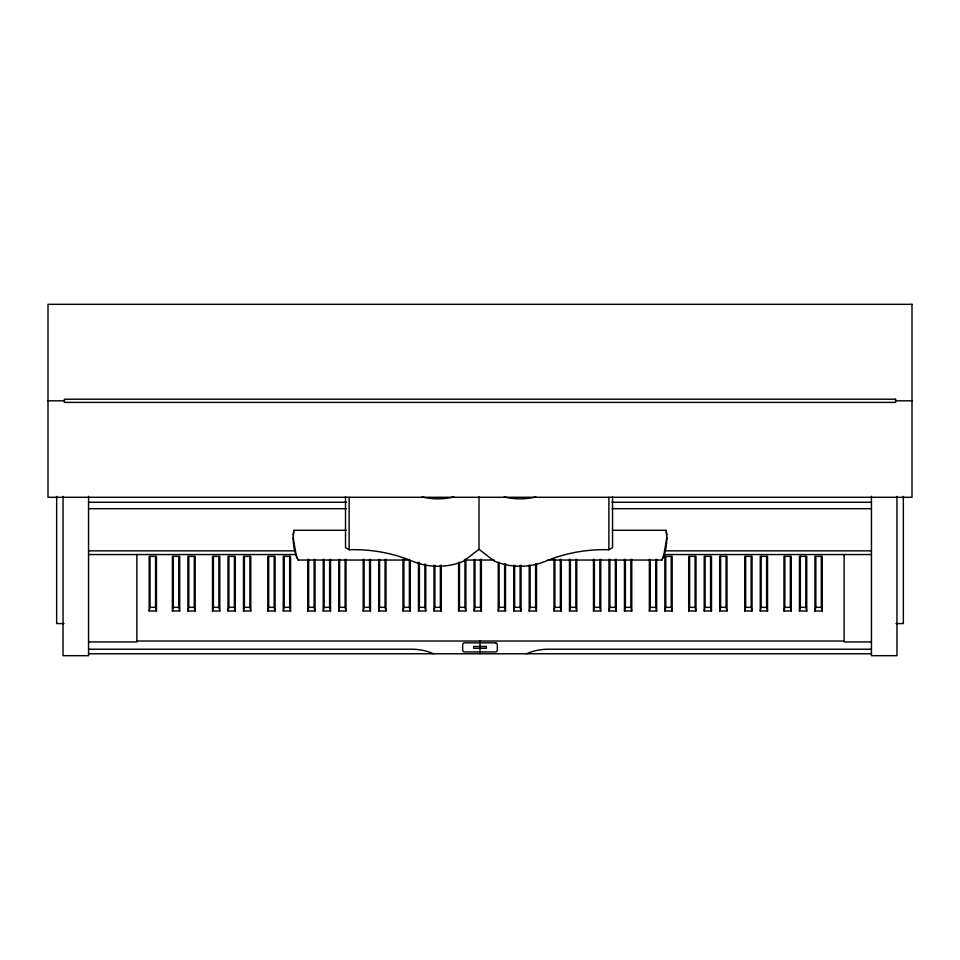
<?xml version="1.0" encoding="UTF-8"?>
<svg xmlns="http://www.w3.org/2000/svg" width="960" height="960" viewBox="0 0 960 960"><rect width="100%" height="100%" fill="white"/><g stroke="black" fill="none" stroke-linecap="round" stroke-linejoin="round"><path stroke-width="1.44" d="M666.84 537.456L663.888 555.108L661.848 560.04L548.1 560.04M346.14 530.28L293.94 530.28L293.16 534.84M293.94 530.28C292.248 539.964 293.568 551.544 298.152 560.04L408.9 560.04M149.16 610.98L149.16 556.368L156.456 556.368L156.456 610.98L149.16 610.98L150.072 607.344L150.072 556.368M172.404 610.98L172.404 556.368L179.7 556.368L179.7 610.98L172.404 610.98L173.316 607.344L173.316 556.368M187.896 610.98L187.896 556.368L195.192 556.368L195.192 610.98L187.896 610.98L188.808 607.344L188.808 556.368M212.508 610.98L212.508 556.368L219.792 556.368L219.792 610.98L212.508 610.98L213.42 607.344L213.42 556.368M228 610.98L228 556.368L235.296 556.368L235.296 610.98L228 610.98L228.912 607.344L228.912 556.368M243.492 610.98L243.492 556.368L250.788 556.368L250.788 610.98L243.492 610.98L244.404 607.344L244.404 556.368M267.792 610.98L267.792 556.368L275.088 556.368L275.088 610.98L267.792 610.98L268.704 607.344L268.704 556.368M283.296 610.98L283.296 556.368L290.58 556.368L290.58 610.98L283.296 610.98L284.208 607.344L284.208 556.368M315.036 559.32L315.036 610.98L307.752 610.98L308.664 607.344L308.664 559.368M330.528 559.32L330.528 610.98L323.244 610.98L324.156 607.344L324.156 559.368M346.02 559.32L346.02 610.98L338.736 610.98L339.648 607.344L339.648 559.368M370.476 559.32L370.476 610.98L363.192 610.98L364.104 607.344L364.104 559.368M385.98 559.32L385.98 610.98L378.684 610.98L379.596 607.344L379.596 559.368M410.28 560.796L410.28 610.98L402.984 610.98L403.896 607.344L403.896 559.368M425.772 565.224L425.772 610.98L418.476 610.98L419.388 607.344L419.388 562.368M441.264 565.224L441.264 610.98L433.98 610.98L434.892 607.344L434.892 565.368M465.876 559.32L465.876 610.98L458.58 610.98L459.492 607.344L459.492 562.368M481.368 559.32L481.368 610.98L474.072 610.98L474.984 607.344L474.984 559.368M505.524 563.748L505.524 610.98L498.228 610.98L499.14 607.344L499.14 562.368M521.016 565.224L521.016 610.98L513.72 610.98L514.632 607.344L514.632 565.368M536.508 563.748L536.508 610.98L529.212 610.98L530.124 607.344L530.124 565.368M561.264 559.32L561.264 610.98L553.98 610.98L554.892 607.344L554.892 559.368M576.756 559.32L576.756 610.98L569.472 610.98L570.384 607.344L570.384 559.368M600.756 559.32L600.756 610.98L593.472 610.98L594.384 607.344L594.384 559.368M616.248 559.32L616.248 610.98L608.964 610.98L609.876 607.344L609.876 559.368M631.752 559.32L631.752 610.98L624.456 610.98L625.368 607.344L625.368 559.368M656.664 559.32L656.664 610.98L649.368 610.98L650.28 607.344L650.28 559.368M664.86 610.98L664.86 556.368L672.156 556.368L672.156 610.98L664.86 610.98L665.772 607.344L665.772 556.368M688.704 610.98L688.704 556.368L696 556.368L696 610.98L688.704 610.98L689.616 607.344L689.616 556.368M704.208 610.98L704.208 556.368L711.492 556.368L711.492 610.98L704.208 610.98L705.108 607.344L705.108 556.368M719.7 610.98L719.7 556.368L726.984 556.368L726.984 610.98L719.7 610.98L720.612 607.344L720.612 556.368M744.756 610.98L744.756 556.368L752.052 556.368L752.052 610.98L744.756 610.98L745.668 607.344L745.668 556.368M760.248 610.98L760.248 556.368L767.544 556.368L767.544 610.98L760.248 610.98L761.16 607.344L761.16 556.368M783.948 610.98L783.948 556.368L791.244 556.368L791.244 610.98L783.948 610.98L784.86 607.344L784.86 556.368M799.44 610.98L799.44 556.368L806.736 556.368L806.736 610.98L799.44 610.98L800.352 607.344L800.352 556.368M814.932 610.98L814.932 556.368L822.228 556.368L822.228 610.98L814.932 610.98L815.844 607.344L815.844 556.368M661.848 560.04C666.432 551.544 667.752 539.964 666.06 530.28L612.372 530.28M479.016 496.86L479.016 549.324L463.488 561.228A62.316 57.516 0 0 1 412.476 561.228A143.028 132.012 0 0 0 349.14 549.744L345.504 547.644L345.504 496.68M479.016 549.324L494.544 561.228A62.316 57.516 0 0 0 545.568 561.228A143.028 132.012 0 0 1 608.892 549.744L612.54 547.644L612.54 496.68M48 400.812L64.404 400.812M895.596 400.812L912 400.812M88.56 502.248L346.524 502.248M611.976 502.248L871.44 502.248M88.56 508.68L346.428 508.68M612.072 508.68L871.44 508.68M88.56 550.848L295.524 550.848M664.476 550.848L871.44 550.848M88.56 554.544L295.692 554.544M664.296 554.544L871.44 554.544M464.28 560.04L494.22 560.04M150.072 607.344L155.544 607.344L156.456 610.98M173.316 607.344L178.788 607.344L179.7 610.98M188.808 607.344L194.28 607.344L195.192 610.98M213.42 607.344L218.892 607.344L219.792 610.98M228.912 607.344L234.384 607.344L235.296 610.98M244.404 607.344L249.876 607.344L250.788 610.98M268.704 607.344L274.176 607.344L275.088 610.98M284.208 607.344L289.668 607.344L290.58 610.98M308.664 607.344L314.124 607.344L315.036 610.98M324.156 607.344L329.616 607.344L330.528 610.98M339.648 607.344L345.108 607.344L346.02 610.98M364.104 607.344L369.564 607.344L370.476 610.98M379.596 607.344L385.068 607.344L385.98 610.98M403.896 607.344L409.368 607.344L410.28 610.98M419.388 607.344L424.86 607.344L425.772 610.98M434.892 607.344L440.352 607.344L441.264 610.98M459.492 607.344L464.964 607.344L465.876 610.98M474.984 607.344L480.456 607.344L481.368 610.98M499.14 607.344L504.612 607.344L505.524 610.98M514.632 607.344L520.104 607.344L521.016 610.98M530.124 607.344L535.596 607.344L536.508 610.98M554.892 607.344L560.352 607.344L561.264 610.98M570.384 607.344L575.844 607.344L576.756 610.98M594.384 607.344L599.844 607.344L600.756 610.98M609.876 607.344L615.336 607.344L616.248 610.98M625.368 607.344L630.84 607.344L631.752 610.98M650.28 607.344L655.752 607.344L656.664 610.98M665.772 607.344L671.244 607.344L672.156 610.98M689.616 607.344L695.088 607.344L696 610.98M705.108 607.344L710.58 607.344L711.492 610.98M720.612 607.344L726.072 607.344L726.984 610.98M745.668 607.344L751.14 607.344L752.052 610.98M761.16 607.344L766.632 607.344L767.544 610.98M784.86 607.344L790.332 607.344L791.244 610.98M800.352 607.344L805.824 607.344L806.736 610.98M815.844 607.344L821.316 607.344L822.228 610.98M64.02 623.58L56.664 623.58L56.664 496.392M895.98 623.58L903.336 623.58L903.336 496.392M136.548 641.028L844.452 641.028M88.56 641.94L136.86 641.94L136.86 554.544M871.44 641.94L844.104 641.94L844.104 554.544M88.56 649.212L411.648 649.212A54.828 54.828 0 0 1 433.524 653.772M871.44 649.212L548.352 649.212A54.828 54.828 0 0 0 526.476 653.772M88.56 653.772L871.44 653.772M666.84 534.84L666.06 530.28M293.16 537.456L296.112 555.108L298.152 560.04M896.964 496.368L896.964 655.68L871.44 655.68L871.44 496.332M821.316 556.368L821.316 607.344M805.824 556.368L805.824 607.344M790.332 556.368L790.332 607.344M766.632 556.368L766.632 607.344M751.14 556.368L751.14 607.344M726.072 556.368L726.072 607.344M710.58 556.368L710.58 607.344M695.088 556.368L695.088 607.344M671.244 556.368L671.244 607.344M655.752 559.368L655.752 607.344M649.368 559.32L649.368 610.98M630.84 559.368L630.84 607.344M624.456 559.32L624.456 610.98M615.336 559.368L615.336 607.344M608.964 559.32L608.964 610.98M608.892 497.28L608.892 549.744M599.844 559.368L599.844 607.344M593.472 559.32L593.472 610.98M575.844 559.368L575.844 607.344M569.472 559.32L569.472 610.98M560.352 559.368L560.352 607.344M553.98 559.32L553.98 610.98M535.596 563.868L535.596 607.344M529.212 565.224L529.212 610.98M520.104 565.368L520.104 607.344M513.72 565.224L513.72 610.98M504.612 563.868L504.612 607.344M498.228 562.272L498.228 610.98M480.456 559.368L480.456 607.344M480 641.028L480 653.772M474.072 559.32L474.072 610.98M464.964 559.368L464.964 607.344M458.58 562.272L458.58 610.98M440.352 565.368L440.352 607.344M433.98 565.224L433.98 610.98M424.86 563.868L424.86 607.344M418.476 562.272L418.476 610.98M409.368 559.368L409.368 607.344M402.984 559.32L402.984 610.98M385.068 559.368L385.068 607.344M378.684 559.32L378.684 610.98M369.564 559.368L369.564 607.344M363.192 559.32L363.192 610.98M349.14 497.28L349.14 549.744M345.108 559.368L345.108 607.344M338.736 559.32L338.736 610.98M329.616 559.368L329.616 607.344M323.244 559.32L323.244 610.98M314.124 559.368L314.124 607.344M307.752 559.32L307.752 610.98M289.668 556.368L289.668 607.344M274.176 556.368L274.176 607.344M249.876 556.368L249.876 607.344M234.384 556.368L234.384 607.344M218.892 556.368L218.892 607.344M194.28 556.368L194.28 607.344M178.788 556.368L178.788 607.344M155.544 556.368L155.544 607.344M88.56 496.332L88.56 655.68L63.036 655.68L63.036 496.368M453.852 496.932A62.316 57.516 0 0 1 422.112 496.932M535.932 496.932A62.316 57.516 0 0 1 504.18 496.932M912 304.32L48 304.32L48 497.292L912 497.292L912 304.32M895.596 399.216L64.404 399.216L64.404 402.396L895.596 402.396L895.596 399.216M495.492 642.84L464.508 642.84A1.824 1.824 0 0 0 462.684 644.664L462.684 650.124A1.824 1.824 0 0 0 464.508 651.948L495.492 651.948A1.824 1.824 0 0 0 497.316 650.124L497.316 644.664A1.824 1.824 0 0 0 495.492 642.84M486.384 646.488L473.616 646.488L473.616 648.312L486.384 648.312L486.384 646.488"/></g></svg>
